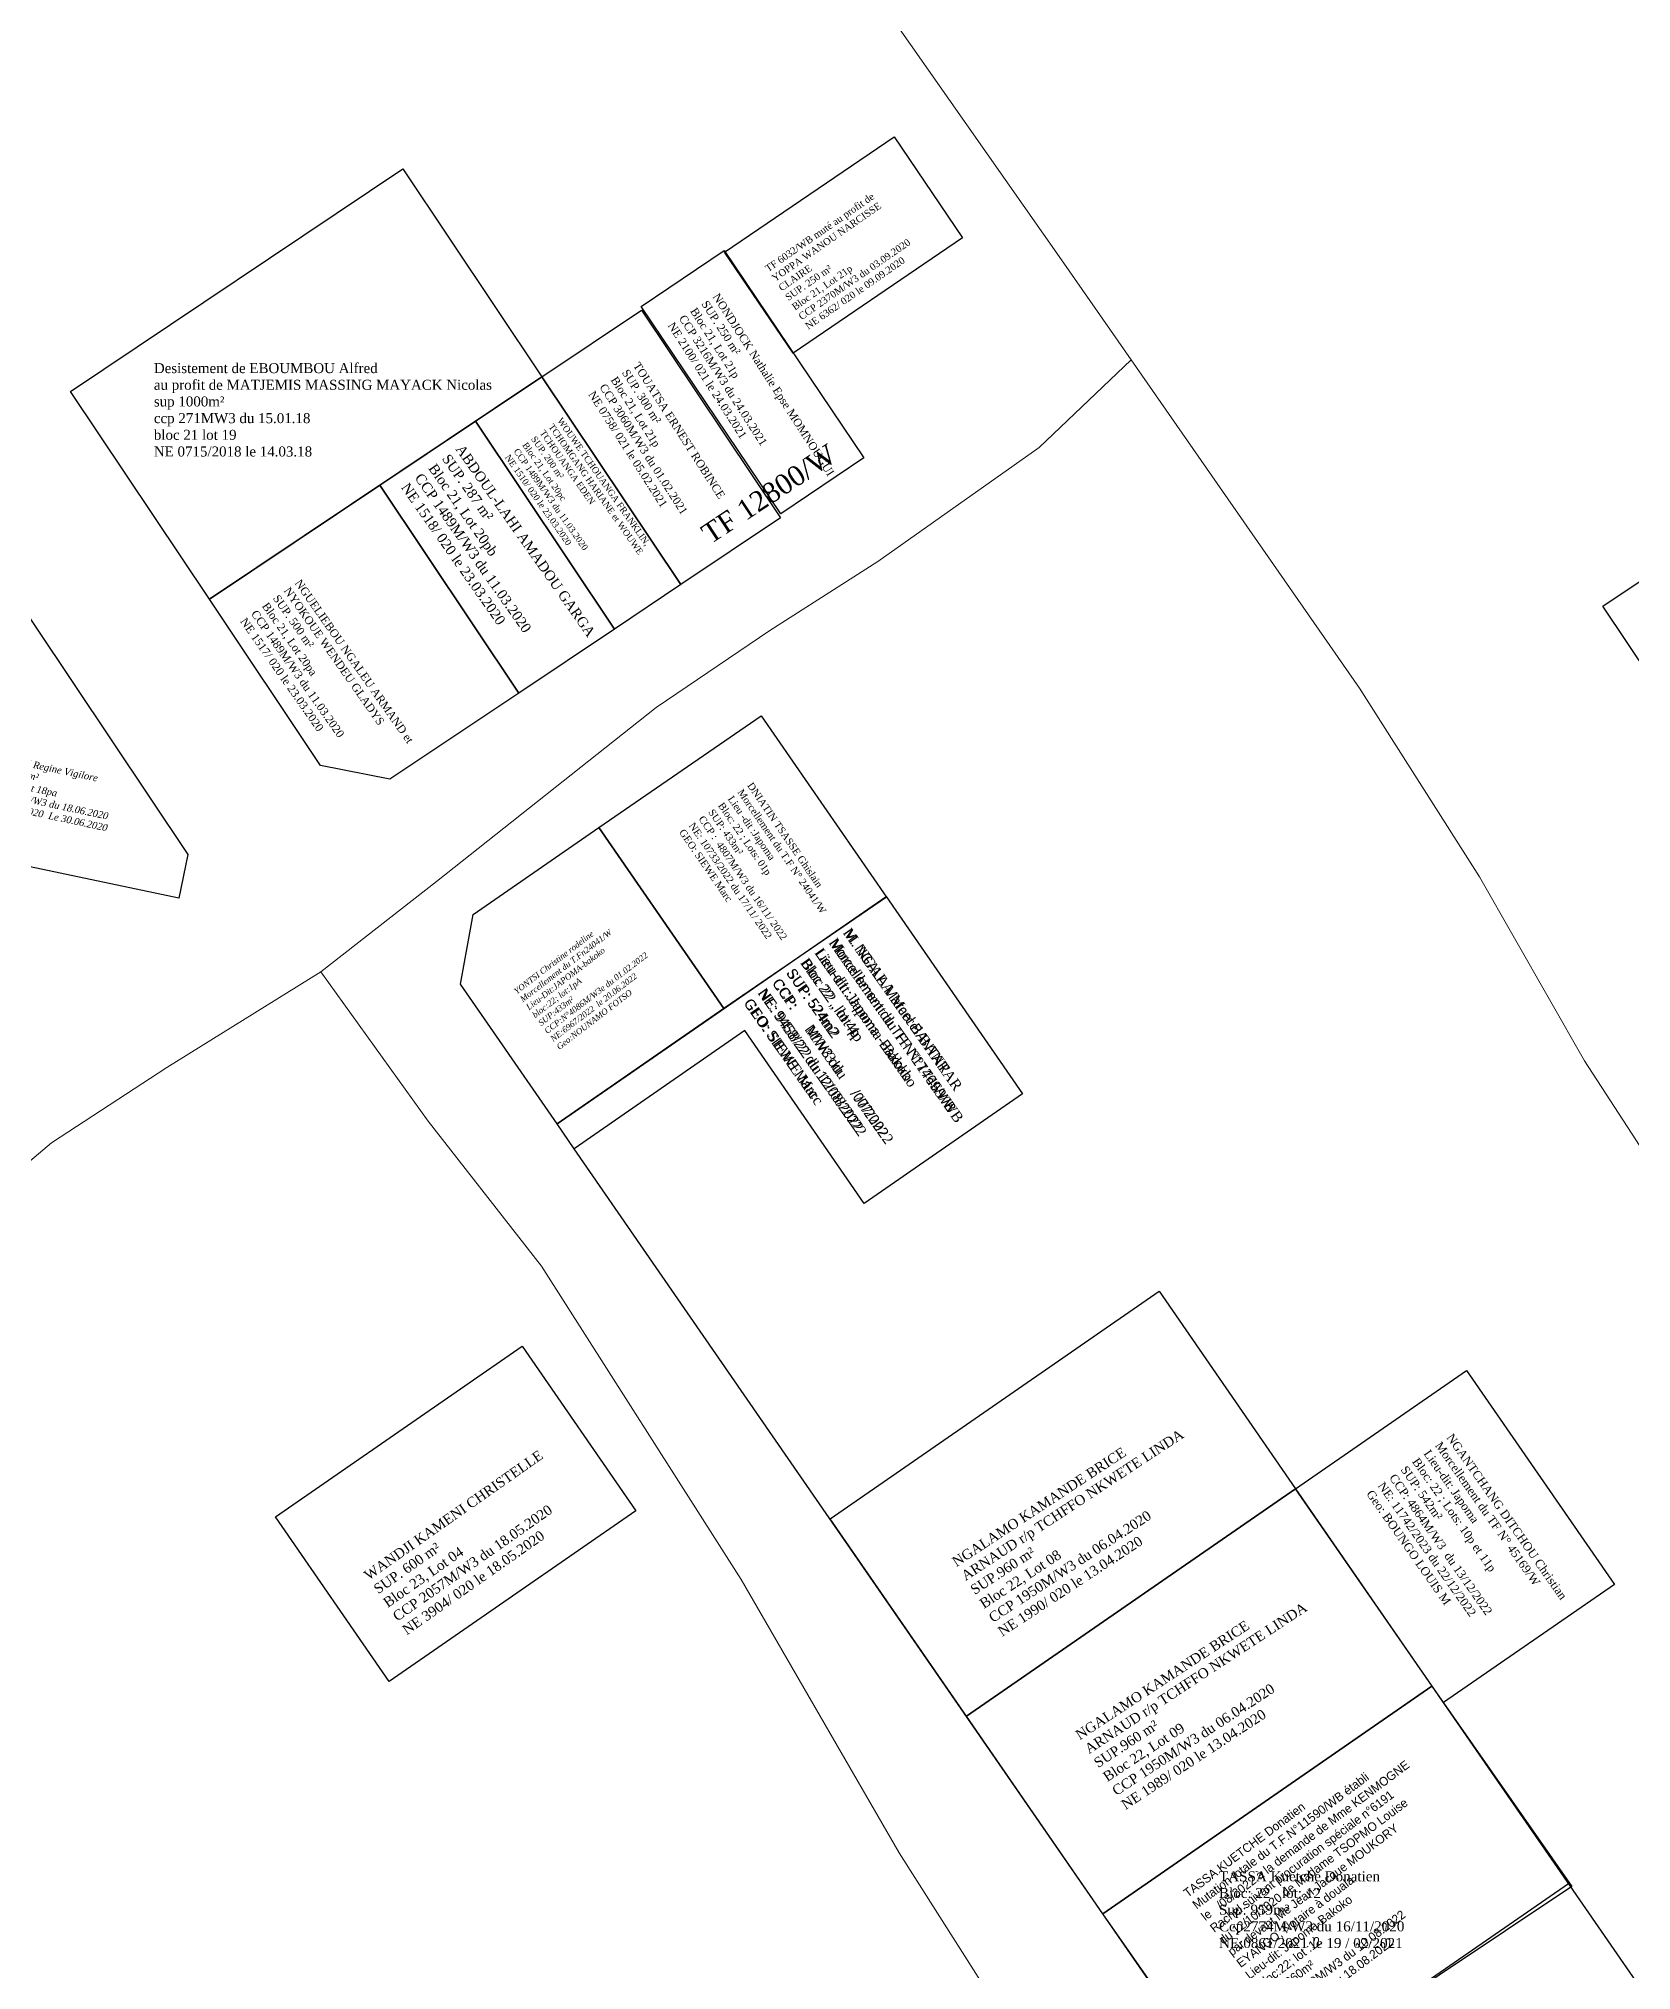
# Model space of a CAD drawing. Header units: millimetres. Extents: x 589619 to 593486, y 440379 to 445141.
# Drawn here: x 591630.1 to 591789.4, y 443443.1 to 443636.3 of the extents above; entities that cross this region are included whole.
import ezdxf

# ---------------------------------------------------------------- set-up
doc = ezdxf.new("R2010")
doc.units = ezdxf.units.MM
doc.header["$LTSCALE"] = 10
for name, color, linetype in [('end maj 26 02 2021', 7, 'Continuous'), ('MAJ MARS', 7, 'Continuous'), ('MAJ NOV 2021', 7, 'Continuous'), ('MAJ_AVRIL_2021', 7, 'Continuous'), ('Parcelle MAJ', 6, 'Continuous')]:
    doc.layers.add(name, color=color, linetype=linetype)
doc.layers.add('MAJ APRES LE 13.01.2023', color=222, linetype='Continuous', lineweight=30)
doc.layers.add('Roads_others', color=24, linetype='Continuous', lineweight=9)
doc.styles.add('Times 1.0', font='times.ttf', dxfattribs={"width": 0.99, "height": 1})
doc.styles.add('Times 1.5', font='times.ttf', dxfattribs={"width": 0.99, "height": 0.75})

msp = doc.modelspace()

# ---------------------------------------------------------------- linework, layer by layer
at = {"color": 150, "lineweight": -3, "flags": 128}
msp.add_lwpolyline([(591698.67, 443615.07), (591712.64, 443594.34), (591704.34, 443588.75), (591690.37, 443609.49)], close=True, dxfattribs=at)
msp.add_lwpolyline([(591698.67, 443615.07), (591712.64, 443594.34), (591704.34, 443588.75), (591690.37, 443609.49)], close=True, dxfattribs=at)
at = {"color": 5, "flags": 128}
msp.add_lwpolyline([(591686.13, 443557.39), (591698.64, 443539.29), (591681.96, 443527.76), (591672.29, 443541.74), (591673.56, 443548.7)], close=True, dxfattribs=at)
at = {"layer": 'end maj 26 02 2021', "color": 3, "lineweight": -3, "flags": 128}
msp.add_lwpolyline([(591715.66, 443626.43), (591722.51, 443616.34), (591705.56, 443604.83), (591698.7, 443614.92)], close=True, dxfattribs=at)
msp.add_lwpolyline([(591715.66, 443626.43), (591722.51, 443616.34), (591705.56, 443604.83), (591698.7, 443614.92)], close=True, dxfattribs=at)
msp.add_lwpolyline([(591715.66, 443626.43), (591722.51, 443616.34), (591705.56, 443604.83), (591698.7, 443614.92)], close=True, dxfattribs=at)
msp.add_lwpolyline([(591715.66, 443626.43), (591722.51, 443616.34), (591705.56, 443604.83), (591698.7, 443614.92)], close=True, dxfattribs=at)
at = {"layer": 'end maj 26 02 2021', "color": 150, "flags": 128}
msp.add_lwpolyline([(591666.53, 443623.23), (591680.43, 443602.45), (591647.18, 443580.21), (591633.28, 443600.99)], close=True, dxfattribs=at)
msp.add_lwpolyline([(591666.53, 443623.23), (591680.43, 443602.45), (591647.18, 443580.21), (591633.28, 443600.99)], close=True, dxfattribs=at)
msp.add_lwpolyline([(591666.53, 443623.23), (591680.43, 443602.45), (591647.18, 443580.21), (591633.28, 443600.99)], close=True, dxfattribs=at)
msp.add_lwpolyline([(591666.53, 443623.23), (591680.43, 443602.45), (591647.18, 443580.21), (591633.28, 443600.99)], close=True, dxfattribs=at)
at = {"layer": 'end maj 26 02 2021', "color": 150, "linetype": 'ByBlock', "lineweight": -3, "ltscale": 0.0014, "flags": 128}
for points in [[(591690.4, 443609.12), (591704.3, 443588.34), (591694.33, 443581.67), (591680.43, 443602.45)], [(591690.4, 443609.12), (591704.3, 443588.34), (591694.33, 443581.67), (591680.43, 443602.45)], [(591690.4, 443609.12), (591704.3, 443588.34), (591694.33, 443581.67), (591680.43, 443602.45)], [(591690.4, 443609.12), (591704.3, 443588.34), (591694.33, 443581.67), (591680.43, 443602.45)], [(591680.43, 443602.45), (591694.33, 443581.67), (591687.68, 443577.22), (591673.78, 443598)], [(591680.43, 443602.45), (591694.33, 443581.67), (591687.68, 443577.22), (591673.78, 443598)], [(591680.43, 443602.45), (591694.33, 443581.67), (591687.68, 443577.22), (591673.78, 443598)], [(591680.43, 443602.45), (591694.33, 443581.67), (591687.68, 443577.22), (591673.78, 443598)], [(591673.78, 443598), (591687.68, 443577.22), (591678.12, 443570.83), (591664.22, 443591.61)], [(591673.78, 443598), (591687.68, 443577.22), (591678.12, 443570.83), (591664.22, 443591.61)], [(591673.78, 443598), (591687.68, 443577.22), (591678.12, 443570.83), (591664.22, 443591.61)], [(591673.78, 443598), (591687.68, 443577.22), (591678.12, 443570.83), (591664.22, 443591.61)], [(591664.22, 443591.61), (591678.12, 443570.83), (591665.23, 443562.21), (591658.3, 443563.58), (591647.18, 443580.21)], [(591664.22, 443591.61), (591678.12, 443570.83), (591665.23, 443562.21), (591658.3, 443563.58), (591647.18, 443580.21)], [(591664.22, 443591.61), (591678.12, 443570.83), (591665.23, 443562.21), (591658.3, 443563.58), (591647.18, 443580.21)], [(591664.22, 443591.61), (591678.12, 443570.83), (591665.23, 443562.21), (591658.3, 443563.58), (591647.18, 443580.21)]]:
    msp.add_lwpolyline(points, close=True, dxfattribs=at)
at = {"layer": 'end maj 26 02 2021', "color": 150, "lineweight": -3, "flags": 128}
for points in [[(591625.89, 443583.26), (591645.01, 443554.69), (591644.14, 443550.33), (591620.35, 443555.34)], [(591625.89, 443583.26), (591645.01, 443554.69), (591644.14, 443550.33), (591620.35, 443555.34)], [(591625.89, 443583.26), (591645.01, 443554.69), (591644.14, 443550.33), (591620.35, 443555.34)], [(591625.89, 443583.26), (591645.01, 443554.69), (591644.14, 443550.33), (591620.35, 443555.34)], [(591742.16, 443511.02), (591755.8, 443491.28), (591722.9, 443468.53), (591709.25, 443488.27)], [(591742.16, 443511.02), (591755.8, 443491.28), (591722.9, 443468.53), (591709.25, 443488.27)], [(591678.46, 443505.53), (591689.83, 443489.08), (591665.16, 443472.02), (591653.78, 443488.47)], [(591678.46, 443505.53), (591689.83, 443489.08), (591665.16, 443472.02), (591653.78, 443488.47)], [(591755.8, 443491.28), (591769.45, 443471.54), (591736.55, 443448.79), (591722.9, 443468.53)], [(591755.8, 443491.28), (591769.45, 443471.54), (591736.55, 443448.79), (591722.9, 443468.53)], [(591769.45, 443471.54), (591796.75, 443432.05), (591763.84, 443409.31), (591736.55, 443448.79)], [(591769.45, 443471.54), (591796.75, 443432.05), (591763.84, 443409.31), (591736.55, 443448.79)]]:
    msp.add_lwpolyline(points, close=True, dxfattribs=at)
at = {"layer": 'end maj 26 02 2021', "color": 150}
msp.add_lwpolyline([(591769.45, 443471.54), (591783.43, 443451.51), (591750.18, 443429.27), (591736.55, 443448.79)], close=True, dxfattribs=at)
msp.add_lwpolyline([(591769.45, 443471.54), (591783.43, 443451.51), (591750.18, 443429.27), (591736.55, 443448.79)], close=True, dxfattribs=at)
at = {"layer": 'MAJ APRES LE 13.01.2023', "flags": 128}
msp.add_lwpolyline([(591772.91, 443503.11), (591787.7, 443481.72), (591770.59, 443469.9), (591755.8, 443491.28)], close=True, dxfattribs=at)
msp.add_lwpolyline([(591772.91, 443503.11), (591787.7, 443481.72), (591770.59, 443469.9), (591755.8, 443491.28)], close=True, dxfattribs=at)
at = {"layer": 'MAJ MARS'}
msp.add_line((591736.55, 443448.79), (591683.67, 443525.28), dxfattribs=at)
at = {"layer": 'MAJ_AVRIL_2021', "color": 150, "lineweight": -3, "flags": 128}
msp.add_lwpolyline([(591802.44, 443590.16), (591814.4, 443572.29), (591798.51, 443561.66), (591786.55, 443579.53), (591802.44, 443590.16)], close=True, dxfattribs=at)
msp.add_lwpolyline([(591802.44, 443590.16), (591814.4, 443572.29), (591798.51, 443561.66), (591786.55, 443579.53), (591802.44, 443590.16)], close=True, dxfattribs=at)
at = {"layer": 'Parcelle MAJ', "color": 6, "lineweight": 30}
msp.add_line((591686.13, 443557.39), (591698.64, 443539.29), dxfattribs=at)
at = {"layer": 'Parcelle MAJ', "color": 6, "lineweight": 30, "flags": 128}
msp.add_lwpolyline([(591702.38, 443568.54), (591714.9, 443550.44), (591698.64, 443539.29), (591686.13, 443557.39)], close=True, dxfattribs=at)
at = {"layer": 'Parcelle MAJ', "lineweight": 30, "flags": 128}
for points in [[(591714.86, 443550.5), (591728.51, 443530.76), (591712.68, 443519.81), (591700.73, 443537.09), (591683.67, 443525.28), (591681.96, 443527.76)], [(591714.86, 443550.5), (591728.51, 443530.76), (591712.68, 443519.81), (591700.73, 443537.09), (591683.67, 443525.28), (591681.96, 443527.76)], [(591769.45, 443471.54), (591783.1, 443451.79), (591750.2, 443429.05), (591736.55, 443448.79)]]:
    msp.add_lwpolyline(points, close=True, dxfattribs=at)
at = {"layer": 'Roads_others'}
for points in [[(591515.38, 443805.87), (591521.82, 443800.74), (591531.51, 443796.16), (591544.76, 443791.45), (591555.93, 443787.17), (591607.18, 443757.05), (591645.93, 443725.14), (591665.74, 443710.38), (591690.94, 443673.29), (591732.39, 443614.16), (591739.36, 443604.14), (591762.2, 443571.31), (591774.21, 443552.47), (591784.72, 443534.06), (591819.77, 443480.11), (591852.12, 443434.75), (591881.79, 443396.47), (591888.2, 443390.12), (591893.12, 443383.17), (591898.11, 443374.17), (591904.15, 443361.37), (591910.27, 443350.03), (591922.91, 443326.96)], [(591600.43, 443442.33), (591602.2, 443453.95), (591606.57, 443477.98), (591609.53, 443491), (591612.05, 443500.76), (591616.14, 443509.27), (591621.41, 443517.48), (591631.39, 443525.85), (591642.91, 443533.41), (591658.31, 443542.95), (591669.91, 443552), (591691.86, 443569.38), (591703.24, 443577.09), (591714.03, 443583.98), (591730.17, 443595.38), (591739.36, 443604.14)], [(591658.31, 443542.95), (591669.05, 443528.03), (591680.38, 443513.55), (591700.36, 443482.22), (591716.17, 443454.87), (591730.18, 443432.85), (591733.92, 443426.05), (591735.41, 443418.81), (591736.31, 443411.56)]]:
    msp.add_lwpolyline(points, dxfattribs=at)

# ---------------------------------------------------------------- texts
at = {"attachment_point": 1}
for s, insert, char_height, width, rotation in [('{\\fTimes New Roman|b0|i0|c0|p18;\\H1.146x;\\C3;DNIATIN TSASSE Ghislain\\P\\C1;Morcellement du T.F N° 24041/W   \\C256;\\PLieu -dit :Japoma\\PBloc: 22 ; Lots: 01p \\PSUP: 433m²\\PCCP :  4807M/W3 du 16/11/ 2022\\PNE: 10733/2022 du 17/11/ 2022\\PGEO: SIEWE Marc\\H0.8722x; }', (591701.52, 443561.99), 0.6177, 20.3418, 304.4147), ('\\pt17.6,20,20.8;{\\fTimes New Roman|b0|i0|c0|p18;M. NGALA Marcel BANTAR \\P\\C1;Morcellement du TF N°17469/WB\\P\\ptz;\\C7;Lieu-dit: Japoma -Bakoko\\PBloc 22 , lot 4p\\P\\C256;SUP: 524m2\\PCCP:      M/W3 du      /07/2022\\PNE: 9458/22 du 12/08/2022\\PGEO: SIEWE Marc }', (591711.37, 443547.44), 1.0433, 75.0122, 305.1683), ('\\pt17.6,20,20.8;M. NGALA Marcel BANTAR \\P{\\C1;Morcellement du TF N°17469/WB\\P\\ptz;\\C7;Lieu-dit: Japoma -Bakoko\\PBloc 22 , lot 4p\\P}SUP: 524m2\\PCCP:      M/W3 du      /07/2022\\PNE: 9458/22 du 12/08/2022\\P{\\C1;GEO: SIEWE Marc }', (591711.37, 443547.44), 1.0433, 75.0122, 305.1683), ('\\A1;TASSA KUETCHE Donatien                                  \\P{\\C1;Mutation totale du T.F.N°11590/WB établi\\Ple   /08/2022 à la demande de Mme KENMOGNE\\PRachel suivant procuration spéciale n°6191\\Pdu 12/10/2020 de Madame TSOPMO Louise\\Ppar devant Me Jean-Jacque MOUKORY \\PEYANGO, Notaire à douala\\P}Lieu-dit: Japoma-Bakoko                                                          Bloc:22; lot :12                                                           SUP:960m²                                                                      CCP:4560M/W3 du 10.08.2022                                                   NE:8040 du 18.08.2022                                        GEO:Kounga', (591744.5, 443451.08), 0.8789, 31.3933, 37.015)]:
    msp.add_mtext(s, dxfattribs=dict(at, insert=insert, char_height=char_height, width=width, rotation=rotation))
at = {"layer": 'end maj 26 02 2021', "color": 150, "lineweight": -3, "insert": (591702.68, 443613.47), "char_height": 0.7, "width": 25.2946, "attachment_point": 1, "rotation": 34.8195}
msp.add_mtext('{\\fTimes New Roman|b0|i0|c186|p18;\\W0.99;\\C1;TF 6032/WB muté au profit de\\P\\C256;YOPPA WANOU NARCISSE \\PCLAIRE\\PSUP. 250 m²\\PBloc 21, Lot 21p\\PCCP 2370M/W3 du 03.09.2020\\PNE 6362/ 020 le 09.09.2020}', dxfattribs=at)
msp.add_mtext('{\\fTimes New Roman|b0|i0|c186|p18;\\W0.99;\\C1;TF 6032/WB muté au profit de\\P\\C256;YOPPA WANOU NARCISSE \\PCLAIRE\\PSUP. 250 m²\\PBloc 21, Lot 21p\\PCCP 2370M/W3 du 03.09.2020\\PNE 6362/ 020 le 09.09.2020}', dxfattribs=at)
msp.add_mtext('{\\fTimes New Roman|b0|i0|c186|p18;\\W0.99;\\C1;TF 6032/WB muté au profit de\\P\\C256;YOPPA WANOU NARCISSE \\PCLAIRE\\PSUP. 250 m²\\PBloc 21, Lot 21p\\PCCP 2370M/W3 du 03.09.2020\\PNE 6362/ 020 le 09.09.2020}', dxfattribs=at)
msp.add_mtext('{\\fTimes New Roman|b0|i0|c186|p18;\\W0.99;\\C1;TF 6032/WB muté au profit de\\P\\C256;YOPPA WANOU NARCISSE \\PCLAIRE\\PSUP. 250 m²\\PBloc 21, Lot 21p\\PCCP 2370M/W3 du 03.09.2020\\PNE 6362/ 020 le 09.09.2020}', dxfattribs=at)
at = {"layer": 'end maj 26 02 2021', "color": 150, "linetype": 'ByBlock', "lineweight": -3, "ltscale": 0.0014, "attachment_point": 1, "style": 'Times 1.0'}
for s, insert, char_height, width, rotation in [('{\\C256;NONDJOCK Nathalie Epse MOMNOUGUI\\fTimes New Roman|b0|i0|c186|p18;\\PSUP. \\fTimes New Roman|b0|i0|c0|p18;25\\fTimes New Roman|b0|i0|c186|p18;0 m²\\PBloc 21, Lot 21p\\PCCP 3\\fTimes New Roman|b0|i0|c0|p18;216\\fTimes New Roman|b0|i0|c186|p18;M/W3 du \\fTimes New Roman|b0|i0|c0|p18;24.03.2021\\P\\fTimes New Roman|b0|i0|c186|p18;NE \\fTimes New Roman|b0|i0|c0|p18;2100\\fTimes New Roman|b0|i0|c186|p18;/ 021 le \\fTimes New Roman|b0|i0|c0|p18;24.03.2021}', (591698.15, 443610.9), 0.8, 36.3548, 302.6922), ('{\\C256;NONDJOCK Nathalie Epse MOMNOUGUI\\fTimes New Roman|b0|i0|c186|p18;\\PSUP. \\fTimes New Roman|b0|i0|c0|p18;25\\fTimes New Roman|b0|i0|c186|p18;0 m²\\PBloc 21, Lot 21p\\PCCP 3\\fTimes New Roman|b0|i0|c0|p18;216\\fTimes New Roman|b0|i0|c186|p18;M/W3 du \\fTimes New Roman|b0|i0|c0|p18;24.03.2021\\P\\fTimes New Roman|b0|i0|c186|p18;NE \\fTimes New Roman|b0|i0|c0|p18;2100\\fTimes New Roman|b0|i0|c186|p18;/ 021 le \\fTimes New Roman|b0|i0|c0|p18;24.03.2021}', (591698.15, 443610.9), 0.8, 36.3548, 302.6922), ('{\\C256;NONDJOCK Nathalie Epse MOMNOUGUI\\fTimes New Roman|b0|i0|c186|p18;\\PSUP. \\fTimes New Roman|b0|i0|c0|p18;25\\fTimes New Roman|b0|i0|c186|p18;0 m²\\PBloc 21, Lot 21p\\PCCP 3\\fTimes New Roman|b0|i0|c0|p18;216\\fTimes New Roman|b0|i0|c186|p18;M/W3 du \\fTimes New Roman|b0|i0|c0|p18;24.03.2021\\P\\fTimes New Roman|b0|i0|c186|p18;NE \\fTimes New Roman|b0|i0|c0|p18;2100\\fTimes New Roman|b0|i0|c186|p18;/ 021 le \\fTimes New Roman|b0|i0|c0|p18;24.03.2021}', (591698.15, 443610.9), 0.8, 36.3548, 302.6922), ('{\\C256;NONDJOCK Nathalie Epse MOMNOUGUI\\fTimes New Roman|b0|i0|c186|p18;\\PSUP. \\fTimes New Roman|b0|i0|c0|p18;25\\fTimes New Roman|b0|i0|c186|p18;0 m²\\PBloc 21, Lot 21p\\PCCP 3\\fTimes New Roman|b0|i0|c0|p18;216\\fTimes New Roman|b0|i0|c186|p18;M/W3 du \\fTimes New Roman|b0|i0|c0|p18;24.03.2021\\P\\fTimes New Roman|b0|i0|c186|p18;NE \\fTimes New Roman|b0|i0|c0|p18;2100\\fTimes New Roman|b0|i0|c186|p18;/ 021 le \\fTimes New Roman|b0|i0|c0|p18;24.03.2021}', (591698.15, 443610.9), 0.8, 36.3548, 302.6922), ('{\\fTimes New Roman|b0|i0|c186|p18;\\C256;TOUATSA ERNEST ROBINCE\\PSUP. 300 m²\\PBloc 21, Lot 21p\\PCCP 3060M/W3 du 01.02.2021\\PNE 0758/ 021 le 05.02.2021}', (591690.2, 443604.02), 0.8, 36.3548, 302.6922), ('{\\fTimes New Roman|b0|i0|c186|p18;\\C256;TOUATSA ERNEST ROBINCE\\PSUP. 300 m²\\PBloc 21, Lot 21p\\PCCP 3060M/W3 du 01.02.2021\\PNE 0758/ 021 le 05.02.2021}', (591690.2, 443604.02), 0.8, 36.3548, 302.6922), ('{\\fTimes New Roman|b0|i0|c186|p18;\\C256;TOUATSA ERNEST ROBINCE\\PSUP. 300 m²\\PBloc 21, Lot 21p\\PCCP 3060M/W3 du 01.02.2021\\PNE 0758/ 021 le 05.02.2021}', (591690.2, 443604.02), 0.8, 36.3548, 302.6922), ('{\\fTimes New Roman|b0|i0|c186|p18;\\C256;TOUATSA ERNEST ROBINCE\\PSUP. 300 m²\\PBloc 21, Lot 21p\\PCCP 3060M/W3 du 01.02.2021\\PNE 0758/ 021 le 05.02.2021}', (591690.2, 443604.02), 0.8, 36.3548, 302.6922), ('{\\C256;WOUWE TCHOUANGA FRANKLIN,\\PTCHOMGANG HARIANE et WOUWE\\PTCHOUANGA EDEN\\PSUP. 200 m²\\PBloc 21, Lot 20pc\\PCCP 1489M/W3 du 11.03.2020\\PNE 1510/ 020 le 23.03.2020}', (591682.46, 443598.44), 0.64, 41.3455, 305.0842), ('{\\C256;WOUWE TCHOUANGA FRANKLIN,\\PTCHOMGANG HARIANE et WOUWE\\PTCHOUANGA EDEN\\PSUP. 200 m²\\PBloc 21, Lot 20pc\\PCCP 1489M/W3 du 11.03.2020\\PNE 1510/ 020 le 23.03.2020}', (591682.46, 443598.44), 0.64, 41.3455, 305.0842), ('{\\C256;WOUWE TCHOUANGA FRANKLIN,\\PTCHOMGANG HARIANE et WOUWE\\PTCHOUANGA EDEN\\PSUP. 200 m²\\PBloc 21, Lot 20pc\\PCCP 1489M/W3 du 11.03.2020\\PNE 1510/ 020 le 23.03.2020}', (591682.46, 443598.44), 0.64, 41.3455, 305.0842), ('{\\C256;WOUWE TCHOUANGA FRANKLIN,\\PTCHOMGANG HARIANE et WOUWE\\PTCHOUANGA EDEN\\PSUP. 200 m²\\PBloc 21, Lot 20pc\\PCCP 1489M/W3 du 11.03.2020\\PNE 1510/ 020 le 23.03.2020}', (591682.46, 443598.44), 0.64, 41.3455, 305.0842), ('{\\fTimes New Roman|b0|i0|c186|p18;\\C1;TF 12800/W}', (591696.17, 443587.33), 2, 73.9924, 33.5837), ('{\\fTimes New Roman|b0|i0|c186|p18;\\C1;TF 12800/W}', (591696.17, 443587.33), 2, 73.9924, 33.5837), ('{\\fTimes New Roman|b0|i0|c186|p18;\\C1;TF 12800/W}', (591696.17, 443587.33), 2, 73.9924, 33.5837), ('{\\fTimes New Roman|b0|i0|c186|p18;\\C1;TF 12800/W}', (591696.17, 443587.33), 2, 73.9924, 33.5837), ('{\\C256;ABDOUL-LAHI AMADOU GARGA\\PSUP. 287 m²\\PBloc 21, Lot 20pb\\PCCP 1489M/W3 du 11.03.2020\\PNE 1518/ 020 le 23.03.2020}', (591672.58, 443595.8), 1, 64.6023, 305.0842), ('{\\C256;ABDOUL-LAHI AMADOU GARGA\\PSUP. 287 m²\\PBloc 21, Lot 20pb\\PCCP 1489M/W3 du 11.03.2020\\PNE 1518/ 020 le 23.03.2020}', (591672.58, 443595.8), 1, 64.6023, 305.0842), ('{\\C256;ABDOUL-LAHI AMADOU GARGA\\PSUP. 287 m²\\PBloc 21, Lot 20pb\\PCCP 1489M/W3 du 11.03.2020\\PNE 1518/ 020 le 23.03.2020}', (591672.58, 443595.8), 1, 64.6023, 305.0842), ('{\\C256;ABDOUL-LAHI AMADOU GARGA\\PSUP. 287 m²\\PBloc 21, Lot 20pb\\PCCP 1489M/W3 du 11.03.2020\\PNE 1518/ 020 le 23.03.2020}', (591672.58, 443595.8), 1, 64.6023, 305.0842), ('{\\C256;NGUELIEBOU NGALEU ARMAND et\\PNYOKOUE WENDEU GLADYS\\PSUP. 500 m²\\PBloc 21, Lot 20pa\\PCCP 1489M/W3 du 11.03.2020\\PNE 1517/ 020 le 23.03.2020}', (591656.33, 443582.29), 0.8, 51.6819, 305.0842), ('{\\C256;NGUELIEBOU NGALEU ARMAND et\\PNYOKOUE WENDEU GLADYS\\PSUP. 500 m²\\PBloc 21, Lot 20pa\\PCCP 1489M/W3 du 11.03.2020\\PNE 1517/ 020 le 23.03.2020}', (591656.33, 443582.29), 0.8, 51.6819, 305.0842), ('{\\C256;NGUELIEBOU NGALEU ARMAND et\\PNYOKOUE WENDEU GLADYS\\PSUP. 500 m²\\PBloc 21, Lot 20pa\\PCCP 1489M/W3 du 11.03.2020\\PNE 1517/ 020 le 23.03.2020}', (591656.33, 443582.29), 0.8, 51.6819, 305.0842), ('{\\C256;NGUELIEBOU NGALEU ARMAND et\\PNYOKOUE WENDEU GLADYS\\PSUP. 500 m²\\PBloc 21, Lot 20pa\\PCCP 1489M/W3 du 11.03.2020\\PNE 1517/ 020 le 23.03.2020}', (591656.33, 443582.29), 0.8, 51.6819, 305.0842), ('{\\fTimes New Roman|b0|i1|c0|p18;\\C256;CHAKAM Regine Vigilore\\P\\fTimes New Roman|b0|i1|c186|p18;SUP. \\fTimes New Roman|b0|i1|c0|p18;4\\fTimes New Roman|b0|i1|c186|p18;00 m²\\PBloc 20, Lot 18pa\\PCCP\\fTimes New Roman|b0|i1|c0|p18;.\\fTimes New Roman|b0|i1|c186|p18; 2\\fTimes New Roman|b0|i1|c0|p18;14\\fTimes New Roman|b0|i1|c186|p18;M/W3 du 18.0\\fTimes New Roman|b0|i1|c0|p18;6\\fTimes New Roman|b0|i1|c186|p18;.2020\\fTimes New Roman|b0|i1|c0|p18;\\PNE .4852 /2020  Le 30.06.2020}', (591625.18, 443564.99), 0.7, 32.2579, 347.9666), ('{\\fTimes New Roman|b0|i1|c0|p18;\\C256;CHAKAM Regine Vigilore\\P\\fTimes New Roman|b0|i1|c186|p18;SUP. \\fTimes New Roman|b0|i1|c0|p18;4\\fTimes New Roman|b0|i1|c186|p18;00 m²\\PBloc 20, Lot 18pa\\PCCP\\fTimes New Roman|b0|i1|c0|p18;.\\fTimes New Roman|b0|i1|c186|p18; 2\\fTimes New Roman|b0|i1|c0|p18;14\\fTimes New Roman|b0|i1|c186|p18;M/W3 du 18.0\\fTimes New Roman|b0|i1|c0|p18;6\\fTimes New Roman|b0|i1|c186|p18;.2020\\fTimes New Roman|b0|i1|c0|p18;\\PNE .4852 /2020  Le 30.06.2020}', (591625.18, 443564.99), 0.7, 32.2579, 347.9666), ('{\\fTimes New Roman|b0|i1|c0|p18;\\C256;CHAKAM Regine Vigilore\\P\\fTimes New Roman|b0|i1|c186|p18;SUP. \\fTimes New Roman|b0|i1|c0|p18;4\\fTimes New Roman|b0|i1|c186|p18;00 m²\\PBloc 20, Lot 18pa\\PCCP\\fTimes New Roman|b0|i1|c0|p18;.\\fTimes New Roman|b0|i1|c186|p18; 2\\fTimes New Roman|b0|i1|c0|p18;14\\fTimes New Roman|b0|i1|c186|p18;M/W3 du 18.0\\fTimes New Roman|b0|i1|c0|p18;6\\fTimes New Roman|b0|i1|c186|p18;.2020\\fTimes New Roman|b0|i1|c0|p18;\\PNE .4852 /2020  Le 30.06.2020}', (591625.18, 443564.99), 0.7, 32.2579, 347.9666), ('{\\fTimes New Roman|b0|i1|c0|p18;\\C256;CHAKAM Regine Vigilore\\P\\fTimes New Roman|b0|i1|c186|p18;SUP. \\fTimes New Roman|b0|i1|c0|p18;4\\fTimes New Roman|b0|i1|c186|p18;00 m²\\PBloc 20, Lot 18pa\\PCCP\\fTimes New Roman|b0|i1|c0|p18;.\\fTimes New Roman|b0|i1|c186|p18; 2\\fTimes New Roman|b0|i1|c0|p18;14\\fTimes New Roman|b0|i1|c186|p18;M/W3 du 18.0\\fTimes New Roman|b0|i1|c0|p18;6\\fTimes New Roman|b0|i1|c186|p18;.2020\\fTimes New Roman|b0|i1|c0|p18;\\PNE .4852 /2020  Le 30.06.2020}', (591625.18, 443564.99), 0.7, 32.2579, 347.9666), ('{\\C256;NGALAMO KAMANDE BRICE\\PARNAUD r/p TCHFFO NKWETE LINDA\\PSUP.960 m²\\PBloc 22, Lot 08\\PCCP 1950M/W3 du 06.04.2020\\PNE 1990/ 020 le 13.04.2020}', (591721.34, 443484.27), 1, 39.8994, 33.3163), ('{\\C256;NGALAMO KAMANDE BRICE\\PARNAUD r/p TCHFFO NKWETE LINDA\\PSUP.960 m²\\PBloc 22, Lot 08\\PCCP 1950M/W3 du 06.04.2020\\PNE 1990/ 020 le 13.04.2020}', (591721.34, 443484.27), 1, 39.8994, 33.3163), ('{\\C256;WANDJI KAMENI CHRISTELLE\\PSUP. 600 m²\\PBloc 23, Lot 04\\PCCP 2057M/W3 du 18.05.2020\\PNE 3904/ 020 le 18.05.2020}', (591662.53, 443482.9), 1, 54.3977, 35.0417), ('{\\C256;WANDJI KAMENI CHRISTELLE\\PSUP. 600 m²\\PBloc 23, Lot 04\\PCCP 2057M/W3 du 18.05.2020\\PNE 3904/ 020 le 18.05.2020}', (591662.53, 443482.9), 1, 54.3977, 35.0417), ('{\\C256;NGALAMO KAMANDE BRICE\\PARNAUD r/p TCHFFO NKWETE LINDA\\PSUP.960 m²\\PBloc 22, Lot 09\\PCCP 1950M/W3 du 06.04.2020\\PNE 1989/ 020 le 13.04.2020}', (591733.68, 443466.96), 1, 39.8994, 33.3163), ('{\\C256;NGALAMO KAMANDE BRICE\\PARNAUD r/p TCHFFO NKWETE LINDA\\PSUP.960 m²\\PBloc 22, Lot 09\\PCCP 1950M/W3 du 06.04.2020\\PNE 1989/ 020 le 13.04.2020}', (591733.68, 443466.96), 1, 39.8994, 33.3163)]:
    msp.add_mtext(s, dxfattribs=dict(at, insert=insert, char_height=char_height, width=width, rotation=rotation))
at = {"layer": 'end maj 26 02 2021', "color": 150, "linetype": 'ByBlock', "lineweight": -3, "ltscale": 0.0014, "insert": (591641.63, 443603.82), "char_height": 1, "width": 49.004, "attachment_point": 1, "style": 'Times 1.0'}
msp.add_mtext('Desistement de EBOUMBOU Alfred\\Pau profit de MATJEMIS MASSING MAYACK Nicolas\\Psup 1000m²\\Pccp 271MW3 du 15.01.18\\Pbloc 21 lot 19\\PNE 0715/2018 le 14.03.18', dxfattribs=at)
msp.add_mtext('Desistement de EBOUMBOU Alfred\\Pau profit de MATJEMIS MASSING MAYACK Nicolas\\Psup 1000m²\\Pccp 271MW3 du 15.01.18\\Pbloc 21 lot 19\\PNE 0715/2018 le 14.03.18', dxfattribs=at)
msp.add_mtext('Desistement de EBOUMBOU Alfred\\Pau profit de MATJEMIS MASSING MAYACK Nicolas\\Psup 1000m²\\Pccp 271MW3 du 15.01.18\\Pbloc 21 lot 19\\PNE 0715/2018 le 14.03.18', dxfattribs=at)
msp.add_mtext('Desistement de EBOUMBOU Alfred\\Pau profit de MATJEMIS MASSING MAYACK Nicolas\\Psup 1000m²\\Pccp 271MW3 du 15.01.18\\Pbloc 21 lot 19\\PNE 0715/2018 le 14.03.18', dxfattribs=at)
at = {"layer": 'end maj 26 02 2021', "insert": (591748.15, 443453.03), "char_height": 1, "attachment_point": 1}
msp.add_mtext_dynamic_manual_height_columns('{\\fTimes New Roman|b0|i0|c0|p18;TASSA Kuetche Donatien\\PBloc: 22   lot: 12\\PSup: 959m²\\PCcp2774M/W3 du 16/11/2020\\PNE:0861/2021 le 19 / 02/2021}', width=77.7431, gutter_width=12.5, heights=[28.34], dxfattribs=at)
msp.add_mtext_dynamic_manual_height_columns('{\\fTimes New Roman|b0|i0|c0|p18;TASSA Kuetche Donatien\\PBloc: 22   lot: 12\\PSup: 959m²\\PCcp2774M/W3 du 16/11/2020\\PNE:0861/2021 le 19 / 02/2021}', width=77.7431, gutter_width=12.5, heights=[28.34], dxfattribs=at)
at = {"layer": 'MAJ APRES LE 13.01.2023', "insert": (591771.55, 443496.89), "char_height": 0.8397, "width": 29.6363, "attachment_point": 1, "rotation": 305.0971}
msp.add_mtext('\\A1;{\\fTimes New Roman|b0|i0|c0|p18;\\C3;NGANTCHANG DITCHOU Christian \\P\\C1;Morcellement du TF N° 45169/W \\P\\C7;Lieu-dit: Japoma\\PBloc: 22 ; Lots: 10p et 11p\\PSUP: 542m²\\PCCP: 4864M/W3  du 13/12/2022\\PNE: 11742/2023 du 22/12/2022\\P\\C1;Geo: BOUNGO LOUIS M}', dxfattribs=at)
msp.add_mtext('\\A1;{\\fTimes New Roman|b0|i0|c0|p18;\\C3;NGANTCHANG DITCHOU Christian \\P\\C1;Morcellement du TF N° 45169/W \\P\\C7;Lieu-dit: Japoma\\PBloc: 22 ; Lots: 10p et 11p\\PSUP: 542m²\\PCCP: 4864M/W3  du 13/12/2022\\PNE: 11742/2023 du 22/12/2022\\P\\C1;Geo: BOUNGO LOUIS M}', dxfattribs=at)
at = {"layer": 'MAJ NOV 2021', "color": 150, "linetype": 'ByBlock', "lineweight": -3, "ltscale": 0.0014, "insert": (591677.56, 443541.17), "char_height": 0.6, "width": 21.4366, "attachment_point": 1, "rotation": 37.4834, "style": 'Times 1.5'}
msp.add_mtext('{\\fTimes New Roman|b0|i1|c0|p18;\\C7;YONTSI Christine rodeline \\P\\C1;Morcellement du T.Fn24041/W\\P\\C0;Lieu-Dit:JAPOMA-bakoko\\Pbloc:22; lot:1pA\\C7;\\PSUP:433m²\\PCCP:N°4086M/W3e du 01.02.2022\\PNE:6967/2022  le 20.06.2022\\PGeo:NOUNAMO FOTSO}', dxfattribs=at)

doc.saveas('drawing.dxf')
